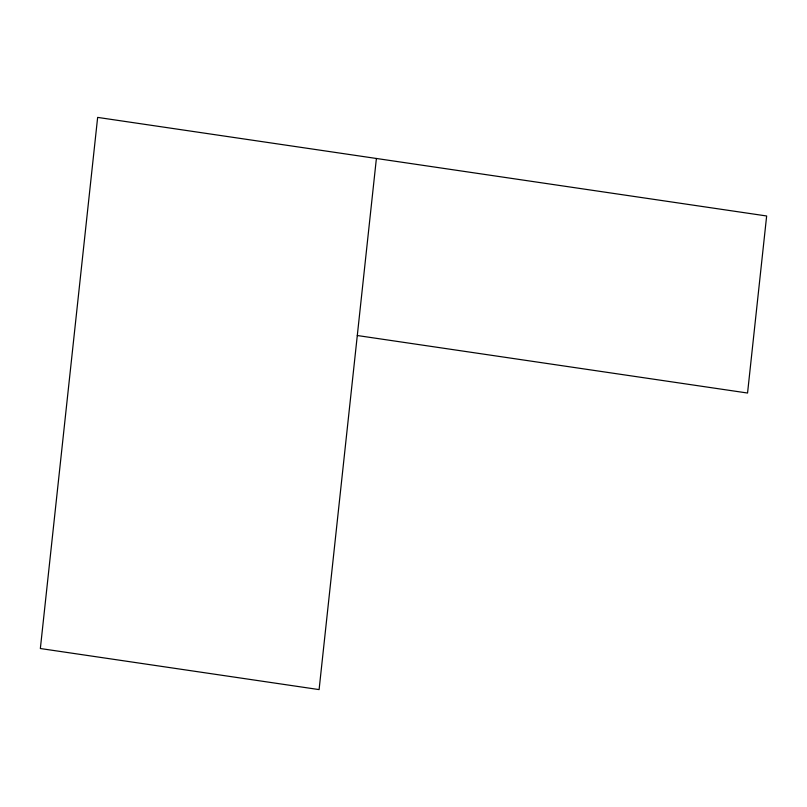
<?xml version="1.0" encoding="UTF-8"?>
<svg xmlns="http://www.w3.org/2000/svg" width="807" height="807" viewBox="0 0 807 807"><rect width="100%" height="100%" fill="white"/><g stroke="black" fill="none" stroke-linecap="round" stroke-linejoin="round"><path stroke-width="1.21" d="M376.395 158.475L319.098 689.602L40.35 648.525L97.647 117.398L766.65 215.983L747.554 393.029L357.299 335.52"/></g></svg>
